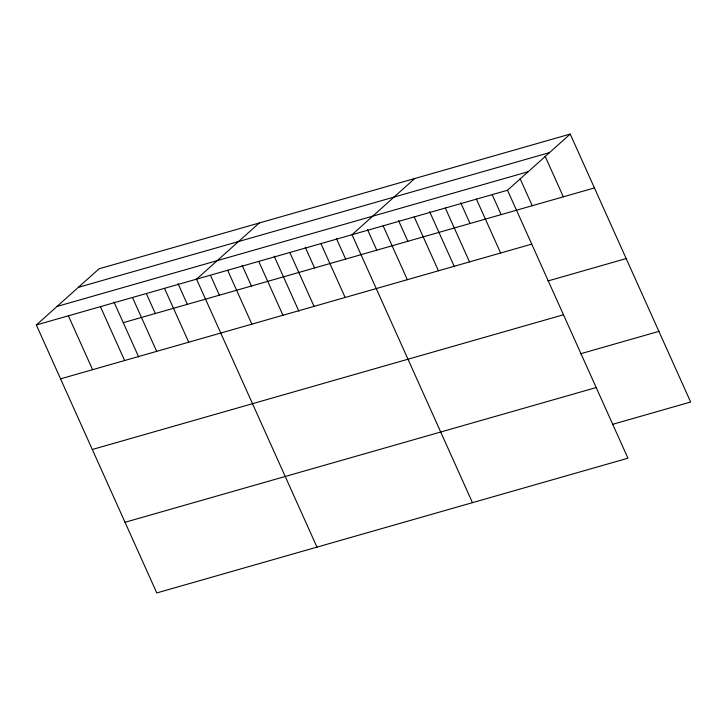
<?xml version="1.0" encoding="UTF-8"?>
<svg xmlns="http://www.w3.org/2000/svg" width="727" height="727" viewBox="0 0 727 727"><rect width="100%" height="100%" fill="white"/><g stroke="black" fill="none" stroke-linecap="round" stroke-linejoin="round"><path stroke-width="1.09" d="M570.222 134.068L507.519 190.247L627.946 458.201L156.778 592.932L36.35 324.978L99.054 268.799L570.222 134.068L690.65 402.022L612.37 424.404M259.257 222.989L196.544 279.168L316.972 547.122M414.744 178.524L352.032 234.712L472.459 502.666M78.362 287.338L549.53 152.606M57.042 306.44L528.211 171.708M36.35 324.978L507.519 190.247M123.263 322.67L594.441 187.929M60.559 378.849L531.728 244.118M547.904 280.967L626.183 258.576M92.311 449.495L563.48 314.764M580.619 353.758L658.898 331.367M125.026 522.286L596.195 387.555M545.177 156.423L563.343 196.826M520.141 178.787L532.246 205.714M492.297 194.927L501.148 214.61M476.421 199.134L500.63 253.005M460.736 202.788L470.051 223.507M445.324 208.031L469.533 261.902M429.639 211.675L454.375 266.709M414.226 216.919L438.436 270.789M398.541 220.572L407.856 241.291M383.129 225.815L407.338 279.686M367.444 229.459L376.759 250.179M336.347 238.356L345.661 259.076M320.934 243.6L345.143 297.47M305.249 247.244L314.564 267.963M289.837 252.496L314.046 306.358M274.152 256.14L298.888 311.174M258.739 261.384L282.948 315.254M242.109 265.3L251.424 286.02M227.642 270.28L251.851 324.151M210.539 275.497L219.381 295.18M178.033 283.63L187.339 304.349M164.511 288.337L188.72 342.199M146.454 293.826L155.305 313.51M132.468 297.497L156.678 351.368M113.948 301.95L138.684 356.984M100.426 306.658L124.635 360.528M68.393 315.818L92.602 369.689"/></g></svg>
